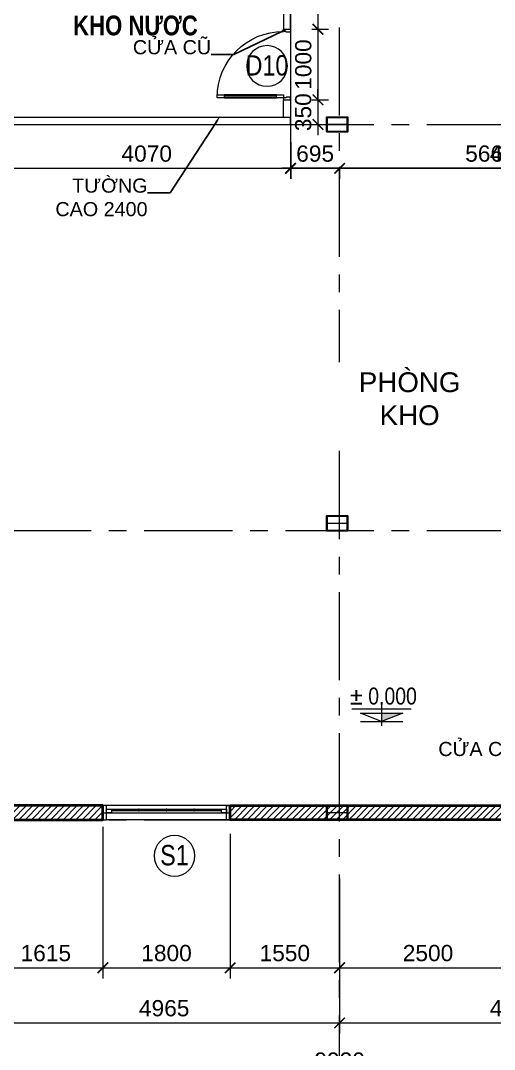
# Model space of a CAD drawing. Header units: millimetres. Extents: x 886808 to 1650903, y -1008069 to 230892.
# Drawn here: x 935439 to 942144, y -382753 to -368177 of the extents above; entities that cross this region are included whole.
import ezdxf
from ezdxf import colors
from ezdxf.entities.mleader import LeaderData, LeaderLine
from ezdxf.enums import TextEntityAlignment as Align
from ezdxf.math import Vec2, Vec3

# ---------------------------------------------------------------- set-up
doc = ezdxf.new("R2010")
doc.units = ezdxf.units.MM
doc.linetypes.add('CENTER', pattern=[2, 1.25, -0.25, 0.25, -0.25])
doc.layers.get('0').update_dxf_attribs({"lineweight": 0})
for name, color, linetype, lineweight in [('01- NET TUONG- 242', 242, 'Continuous', 40), ('03- Net Cua- 153', 153, 'Continuous', 9), ('06-Dim', 250, 'Continuous', 0), ('8l NET TO', 8, 'Continuous', 9), ('A-GLAZ-CURT', 52, 'Continuous', 5), ('A-Wall', 113, 'Continuous', 30), ('A_Dim', 8, 'Continuous', 5), ('ADP_007_text', 7, 'Continuous', 15), ('ADP_137_symbol', 137, 'Continuous', 9), ('DS_Dim', 8, 'Continuous', 0), ('HACTH', 8, 'Continuous', 0), ('net vl', 33, 'Continuous', 5), ('X-BT-MB-F1$0$SP-CỬA', 157, 'Continuous', 0)]:
    doc.layers.add(name, color=color, linetype=linetype, lineweight=lineweight)
doc.styles.add('ADP_HC_vni_HC', font='')
doc.styles.add('OBAYASHI', font='ARIALN.TTF')
doc.styles.add('Roof Fl type B$0$GHICHUTHUONG', font='arial.ttf', dxfattribs={"width": 0.8})
doc.styles.add('TIÊU ĐỀ', font='arial.ttf', dxfattribs={"height": 230})
doc.styles.add('TRUNG TIN', font='')
doc.styles.get('ADP_HC_vni_HC').set_extended_font_data('VNI-Helve-Condense')
doc.styles.get('TRUNG TIN').set_extended_font_data('VNI-Helve-Condense')
doc.dimstyles.new('1-100', dxfattribs={"dimtxt": 230, "dimasz": 150, "dimexe": 150, "dimexo": 300, "dimgap": 90, "dimtad": 1, "dimdec": 0, "dimrnd": 5, "dimzin": 0, "dimtxsty": 'TIÊU ĐỀ', "dimblk": 'ARCHTICK', "dimcen": 100, "dimdle": 120, "dimclrd": 256, "dimclre": 256, "dimclrt": 2, "dimadec": 0, "dimazin": 0, "dimtfac": 1, "dimtdec": 0, "dimtix": 1, "dimtmove": 1, "dimatfit": 3, "dimldrblk": 'OPEN30', "dimfxl": 900, "dimtolj": 1, "dimtzin": 0, "dimlwd": 13, "dimlwe": 13, "dimarcsym": 1})

# ---------------------------------------------------------------- blocks, each defined once
blk = doc.blocks.new('TRUC KHU BEP')
at = {"layer": '8l NET TO', "color": 251, "linetype": 'CENTER', "ltscale": 1000, "true_color": 0x636466, "transparency": 33554636}
for p, q in [((5035, -4024), (5035, 41133)), ((-5729, 9850), (13215, 9850)), ((-5729, 4100), (13215, 4100)), ((-5729, 0), (13215, 0))]:
    blk.add_line(p, q, dxfattribs=at)
blk = doc.blocks.new('_ArchTick')
at = {"color": 0, "linetype": 'ByBlock', "const_width": 0.15}
blk.add_lwpolyline([(-0.5, -0.5), (0.5, 0.5)], dxfattribs=at)
blk = doc.blocks.new('*D218')
at = {"layer": 'A_Dim', "lineweight": 13, "transparency": 16777216}
for p, q in [((934989, -380212), (934989, -382527)), ((939953, -381380), (939953, -382527)), ((934869, -382377), (940073, -382377))]:
    blk.add_line(p, q, dxfattribs=at)
at = {"layer": 'Defpoints', "color": 0, "transparency": 16777216}
for p in [(934989, -379912), (939953, -381080), (939953, -382377)]:
    blk.add_point(p, dxfattribs=at)
at = {"layer": 'A_Dim', "lineweight": 13, "transparency": 16777216, "xscale": 150, "yscale": 150, "zscale": 150, "rotation": 180}
blk.add_blockref('_ArchTick', (934989, -382377), dxfattribs=at)
at = {"layer": 'A_Dim', "lineweight": 13, "transparency": 16777216, "xscale": 150, "yscale": 150, "zscale": 150}
blk.add_blockref('_ArchTick', (939953, -382377), dxfattribs=at)
at = {"layer": 'A_Dim', "color": 2, "transparency": 16777216, "insert": (937471, -382170), "char_height": 230, "attachment_point": 5, "style": 'TIÊU ĐỀ'}
blk.add_mtext('\\A1;4965', dxfattribs=at)
blk = doc.blocks.new('_Open30')
at = {"color": 0, "linetype": 'ByBlock', "lineweight": -2}
for p, q in [((-1, 0.268), (0, 0)), ((0, 0), (-1, -0.268)), ((0, 0), (-1, 0))]:
    blk.add_line(p, q, dxfattribs=at)
blk = doc.blocks.new('*D219')
at = {"layer": 'A_Dim', "lineweight": 13, "transparency": 16777216}
for p, q in [((944919, -379799), (944919, -382527)), ((939953, -381380), (939953, -382527)), ((939833, -382377), (945039, -382377))]:
    blk.add_line(p, q, dxfattribs=at)
at = {"layer": 'Defpoints', "color": 0, "transparency": 16777216}
for p in [(944919, -379499), (939953, -381080), (944919, -382377)]:
    blk.add_point(p, dxfattribs=at)
at = {"layer": 'A_Dim', "lineweight": 13, "transparency": 16777216, "xscale": 150, "yscale": 150, "zscale": 150, "rotation": 180}
blk.add_blockref('_ArchTick', (939953, -382377), dxfattribs=at)
at = {"layer": 'A_Dim', "lineweight": 13, "transparency": 16777216, "xscale": 150, "yscale": 150, "zscale": 150}
blk.add_blockref('_ArchTick', (944919, -382377), dxfattribs=at)
at = {"layer": 'A_Dim', "color": 2, "transparency": 16777216, "insert": (942436, -382170), "char_height": 230, "attachment_point": 5, "style": 'TIÊU ĐỀ'}
blk.add_mtext('\\A1;4965', dxfattribs=at)
blk = doc.blocks.new('*D225')
at = {"layer": 'A_Dim', "lineweight": 13, "transparency": 16777216}
for p, q in [((934989, -380212), (934989, -383270)), ((944919, -380278), (944919, -383270)), ((945039, -383120), (934869, -383120))]:
    blk.add_line(p, q, dxfattribs=at)
at = {"layer": 'Defpoints', "color": 0, "transparency": 16777216}
for p in [(934989, -379912), (944919, -379978), (934989, -383120)]:
    blk.add_point(p, dxfattribs=at)
at = {"layer": 'A_Dim', "lineweight": 13, "transparency": 16777216, "xscale": 150, "yscale": 150, "zscale": 150, "rotation": 180}
blk.add_blockref('_ArchTick', (934989, -383120), dxfattribs=at)
at = {"layer": 'A_Dim', "lineweight": 13, "transparency": 16777216, "xscale": 150, "yscale": 150, "zscale": 150}
blk.add_blockref('_ArchTick', (944919, -383120), dxfattribs=at)
at = {"layer": 'A_Dim', "color": 2, "transparency": 16777216, "insert": (939954, -382912), "char_height": 230, "attachment_point": 5, "style": 'TIÊU ĐỀ'}
blk.add_mtext('\\A1;9930', dxfattribs=at)
blk = doc.blocks.new('cao độ')
at = {"layer": 'ADP_137_symbol'}
blk.add_hatch(color=0, dxfattribs=at).paths.add_polyline_path([(0, 1), (0, 0), (2.5, 1)])
at = {"layer": 'ADP_137_symbol', "color": 0}
for points in [[(-3.5, 1.5), (3.5, 1.5)], [(0, 2), (0, -0.5)], [(-2.5, 1), (2.5, 1), (0, 0), (-2.5, 1)], [(-2.5, 0), (2.5, 0)]]:
    blk.add_lwpolyline(points, dxfattribs=at)
at = {"layer": 'ADP_007_text', "style": 'ADP_HC_vni_HC'}
blk.add_attdef('A', (-3.75, 2), '', height=2, dxfattribs=at)
blk = doc.blocks.new('*U163')
at = {"color": 7, "ltscale": 5, "transparency": 33554636}
for p, q in [((-2000, 100), (-2000, -100)), ((-200, 100), (-200, -100))]:
    blk.add_line(p, q, dxfattribs=at)
at = {"color": 0, "ltscale": 40, "transparency": 33554636}
for p, q in [((-2000, 0), (-200, 0)), ((-200, -100), (-2000, -100))]:
    blk.add_line(p, q, dxfattribs=at)
at = {"ltscale": 40, "transparency": 33554636}
for p, q in [((-250, 100), (-1950, 100)), ((-320, -25), (-1880, -25)), ((-1880, -50), (-320, -50))]:
    blk.add_line(p, q, dxfattribs=at)
at = {"color": 0, "lineweight": -2, "transparency": 33554636}
for points in [[(-2000, 100), (-1950, 100), (-1950, -100), (-2000, -100)], [(-200, 100), (-250, 100), (-250, -100), (-200, -100)]]:
    blk.add_lwpolyline(points, close=True, dxfattribs=at)
at = {"ltscale": 40, "transparency": 33554636}
for points in [[(-1950, -50), (-1880, -50), (-1880, 0), (-1950, 0)], [(-320, -50), (-250, -50), (-250, 0), (-320, 0)], [(-1495, -25), (-1485, -25), (-1485, -50), (-1495, -50)], [(-1105, -25), (-1095, -25), (-1095, -50), (-1105, -50)], [(-715, -25), (-705, -25), (-705, -50), (-715, -50)]]:
    blk.add_lwpolyline(points, close=True, dxfattribs=at)
blk = doc.blocks.new('TUONG BEP TG 1')
at = {"layer": 'HACTH', "transparency": 33554636}
h = blk.add_hatch(dxfattribs=at)
h.set_pattern_fill('ANSI31', color=256, scale=20)
h.set_pattern_definition([(45, (-934918.59, 379499.195), (-44.9012806, 44.9012806), [])])
h.paths.add_polyline_path([(3453, 37100), (6591, 37100), (6591, 36900), (3453, 36900)])
h.paths.add_polyline_path([(270, 37100), (1653, 37100), (1653, 36900), (270, 36900)])
h.paths.add_polyline_path([(8201, 37100), (10000, 37100), (10000, 36900), (8201, 36900)])
h.paths.add_polyline_path([(270, 29200), (70, 29200)], flags=17)
h.paths.add_polyline_path([(70, 19063), (270, 19063), (270, 17496), (70, 17496)])
h.paths.add_polyline_path([(70, 4881), (270, 4881), (270, 2202), (70, 2202)])
h.paths.add_polyline_path([(70, 7594), (270, 7594), (270, 6481), (70, 6481)])
h.paths.add_polyline_path([(70, 602), (270, 602), (270, 0), (70, 0)])
h.paths.add_polyline_path([(270, 0), (1685, 0), (1685, 200), (270, 200)])
h.paths.add_polyline_path([(3485, 200), (7535, 200), (7535, 0), (3485, 0)])
h.paths.add_polyline_path([(9145, 200), (10000, 200), (10000, 0), (9145, 0)])
h.paths.add_polyline_path([(70, 29200), (270, 29200), (270, 20663), (70, 20663)])
h.paths.add_polyline_path([(69, 14361), (270, 14361), (270, 15896), (69, 15896)])
h.paths.add_polyline_path([(70, 11801), (269, 11801), (269, 12761), (70, 12761)])
h.paths.add_polyline_path([(70, 10201), (270, 10201), (270, 9194), (70, 9194)])
h.paths.add_polyline_path([(70, 200), (70, 0), (-2029, 0), (-2029, 200)])
h.paths.add_polyline_path([(70, 37100), (271, 37100), (271, 34325), (70, 34325)])
h.paths.add_polyline_path([(70, 37100), (70, 36900), (-3029, 36900), (-3029, 37100)])
h.paths.add_polyline_path([(-3229, 37100), (-3029, 37100), (-3029, 36700), (-3229, 36700)])
h.paths.add_polyline_path([(-3229, 35700), (-3029, 35700), (-3029, 34050), (-3229, 34050)])
h.paths.add_polyline_path([(71, 34450), (71, 34250), (-3029, 34250), (-3029, 34450)])
h.paths.add_polyline_path([(-3229, 33050), (-3029, 33050), (-3029, 31994), (-3229, 31994)])
h.paths.add_polyline_path([(70, 32200), (70, 32000), (-3029, 32000), (-3029, 32200)])
h.paths.add_polyline_path([(-3329, 3299), (-3129, 3299), (-3129, 4099), (70, 4099), (70, 4299), (-3329, 4299)])
h.paths.add_polyline_path([(-3129, 2299), (-3329, 2299), (-3329, 0), (-3029, 0), (-3029, 200), (-3129, 200)])
at = {"layer": '01- NET TUONG- 242', "transparency": 33554636}
for points in [[(270, 0), (1685, 0), (1685, 200), (270, 200)], [(3485, 200), (7535, 200), (7535, 0), (3485, 0)]]:
    blk.add_lwpolyline(points, close=True, dxfattribs=at)
at = {"layer": '03- Net Cua- 153', "linetype": 'Continuous', "transparency": 33554636, "xscale": -1, "rotation": 180}
blk.add_blockref('*U163', (3685, 100), dxfattribs=at)
blk = doc.blocks.new('so thu tu bac thang')
at = {"ltscale": 300}
blk.add_circle((37.7, 0), 125, dxfattribs=at)
at = {"style": 'OBAYASHI'}
blk.add_attdef('SO_THU_TU_BAC_THANG', (-91.5, -138.5), '', height=300, dxfattribs=at)
blk = doc.blocks.new('*U40')
at = {"layer": 'X-BT-MB-F1$0$SP-CỬA'}
blk.add_line((100, 50), (840, 50), dxfattribs=at)
for points in [[(-100, 1000), (-100, 960), (-40, 960), (-40, 970), (0, 970), (0, 1000)], [(-100, 0), (-100, 40), (-40, 40), (-40, 30), (0, 30), (0, 0)], [(0, 30), (940, 30), (940, 70), (0, 70)], [(100, 30), (100, 70), (840, 70), (840, 30)]]:
    blk.add_lwpolyline(points, close=True, dxfattribs=at)
at = {"layer": 'X-BT-MB-F1$0$SP-CỬA', "ltscale": 100}
blk.add_arc((0, 30), 940, 359.999, 89.999, dxfattribs=at)
blk = doc.blocks.new('BO TRI BEP')
at = {"layer": '03- Net Cua- 153', "transparency": 33554636, "elevation": 0}
for points in [[(4169, 11199), (4269, 11199), (4270, 13621), (4169, 13621)], [(4170, 10199), (4272, 10199), (4272, 9950), (4170, 9950)]]:
    blk.add_lwpolyline(points, close=True, dxfattribs=at)
at = {"layer": '03- Net Cua- 153', "transparency": 33554636}
blk.add_lwpolyline([(4272, 9950), (200, 9950), (200, 9850), (4272, 9850)], close=True, dxfattribs=at)
at = {"layer": 'net vl', "ltscale": 300, "transparency": 33554636, "extrusion": (-4.10546e-11, 1.99684e-08, -1), "rotation": 0.001024550384951719}
blk.add_blockref('*U40', (-4170, 10199, 0), dxfattribs=at)
at = {"layer": 'net vl', "ltscale": 300, "transparency": 33554636, "insert": (2075, 11251), "char_height": 280.71, "width": 3476.93, "attachment_point": 5, "style": 'Roof Fl type B$0$GHICHUTHUONG'}
blk.add_mtext('{\\fArial|b1|i0|c0|p34;KHO NƯỚC}', dxfattribs=at)
blk = doc.blocks.new('*D1129')
at = {"layer": 'A_Dim', "lineweight": 13, "transparency": 16777216}
for p, q in [((939647, -365758), (939647, -368420)), ((939558, -365878), (939797, -365878)), ((939558, -368300), (939797, -368300))]:
    blk.add_line(p, q, dxfattribs=at)
at = {"layer": 'Defpoints', "color": 0, "transparency": 16777216}
for p in [(939258, -365878, 0), (939258, -368300, 0), (939647, -368300)]:
    blk.add_point(p, dxfattribs=at)
at = {"layer": 'A_Dim', "lineweight": 13, "transparency": 16777216, "xscale": 150, "yscale": 150, "zscale": 150}
for p, rotation in [((939647, -365878), 90), ((939647, -368300), 270)]:
    blk.add_blockref('_ArchTick', p, dxfattribs=dict(at, rotation=rotation))
at = {"layer": 'A_Dim', "color": 2, "transparency": 16777216, "insert": (939440, -367089), "char_height": 230, "attachment_point": 5, "rotation": 90, "style": 'TIÊU ĐỀ'}
blk.add_mtext('\\A1;2425', dxfattribs=at)
blk = doc.blocks.new('*D1130')
at = {"layer": 'A_Dim', "lineweight": 13, "transparency": 16777216}
for p, q in [((939558, -368300), (939797, -368300)), ((939647, -368180), (939647, -369420)), ((939561, -369300), (939797, -369300))]:
    blk.add_line(p, q, dxfattribs=at)
at = {"layer": 'Defpoints', "color": 0, "transparency": 16777216}
for p in [(939258, -368300, 0), (939261, -369300, 0), (939647, -369300)]:
    blk.add_point(p, dxfattribs=at)
at = {"layer": 'A_Dim', "lineweight": 13, "transparency": 16777216, "xscale": 150, "yscale": 150, "zscale": 150}
for p, rotation in [((939647, -368300), 90), ((939647, -369300), 270)]:
    blk.add_blockref('_ArchTick', p, dxfattribs=dict(at, rotation=rotation))
at = {"layer": 'A_Dim', "color": 2, "transparency": 16777216, "insert": (939440, -368800), "char_height": 230, "attachment_point": 5, "rotation": 90, "style": 'TIÊU ĐỀ'}
blk.add_mtext('\\A1;1000', dxfattribs=at)
blk = doc.blocks.new('*D1131')
at = {"layer": 'A_Dim', "lineweight": 13, "transparency": 16777216}
for p, q in [((939647, -369300), (939647, -369150)), ((939561, -369300), (939797, -369300)), ((939647, -369300), (939647, -369649)), ((939561, -369649), (939797, -369649)), ((939647, -369649), (939647, -369799))]:
    blk.add_line(p, q, dxfattribs=at)
at = {"layer": 'Defpoints', "color": 0, "transparency": 16777216}
for p in [(939261, -369300, 0), (939261, -369649), (939647, -369649)]:
    blk.add_point(p, dxfattribs=at)
at = {"layer": 'A_Dim', "lineweight": 13, "transparency": 16777216, "xscale": 150, "yscale": 150, "zscale": 150}
for p, rotation in [((939647, -369300), 270), ((939647, -369649), 90)]:
    blk.add_blockref('_ArchTick', p, dxfattribs=dict(at, rotation=rotation))
at = {"layer": 'A_Dim', "color": 2, "transparency": 16777216, "insert": (939439, -369475), "char_height": 230, "attachment_point": 5, "rotation": 90, "style": 'TIÊU ĐỀ'}
blk.add_mtext('\\A1;350', dxfattribs=at)
blk = doc.blocks.new('*D1132')
at = {"layer": 'A_Dim', "lineweight": 13, "transparency": 16777216}
for p, q in [((939261, -369899), (939261, -370420)), ((935188, -370102), (935188, -370420)), ((935068, -370270), (939381, -370270))]:
    blk.add_line(p, q, dxfattribs=at)
at = {"layer": 'Defpoints', "color": 0, "transparency": 16777216}
for p in [(939261, -369599), (935188, -369802), (939261, -370270)]:
    blk.add_point(p, dxfattribs=at)
at = {"layer": 'A_Dim', "lineweight": 13, "transparency": 16777216, "xscale": 150, "yscale": 150, "zscale": 150, "rotation": 180}
blk.add_blockref('_ArchTick', (935188, -370270), dxfattribs=at)
at = {"layer": 'A_Dim', "lineweight": 13, "transparency": 16777216, "xscale": 150, "yscale": 150, "zscale": 150}
blk.add_blockref('_ArchTick', (939261, -370270), dxfattribs=at)
at = {"layer": 'A_Dim', "color": 2, "transparency": 16777216, "insert": (937224, -370063), "char_height": 230, "attachment_point": 5, "style": 'TIÊU ĐỀ'}
blk.add_mtext('\\A1;4070', dxfattribs=at)
blk = doc.blocks.new('*D1133')
at = {"layer": 'A_Dim', "lineweight": 13, "transparency": 16777216}
for p, q in [((939261, -369899), (939261, -370420)), ((939141, -370270), (940073, -370270)), ((939953, -370250), (939953, -370420))]:
    blk.add_line(p, q, dxfattribs=at)
at = {"layer": 'Defpoints', "color": 0, "transparency": 16777216}
for p in [(939261, -369599), (939953, -369950), (939953, -370270)]:
    blk.add_point(p, dxfattribs=at)
at = {"layer": 'A_Dim', "lineweight": 13, "transparency": 16777216, "xscale": 150, "yscale": 150, "zscale": 150, "rotation": 180}
blk.add_blockref('_ArchTick', (939261, -370270), dxfattribs=at)
at = {"layer": 'A_Dim', "lineweight": 13, "transparency": 16777216, "xscale": 150, "yscale": 150, "zscale": 150}
blk.add_blockref('_ArchTick', (939953, -370270), dxfattribs=at)
at = {"layer": 'A_Dim', "color": 2, "transparency": 16777216, "insert": (939607, -370063), "char_height": 230, "attachment_point": 5, "style": 'TIÊU ĐỀ'}
blk.add_mtext('\\A1;695', dxfattribs=at)
blk = doc.blocks.new('*D1134')
at = {"layer": 'A_Dim', "lineweight": 13, "transparency": 16777216}
for p, q in [((939833, -370270), (945039, -370270)), ((939953, -370250), (939953, -370420)), ((944919, -370384), (944919, -370420))]:
    blk.add_line(p, q, dxfattribs=at)
at = {"layer": 'Defpoints', "color": 0, "transparency": 16777216}
for p in [(939953, -369950), (944919, -370084), (944919, -370270)]:
    blk.add_point(p, dxfattribs=at)
at = {"layer": 'A_Dim', "lineweight": 13, "transparency": 16777216, "xscale": 150, "yscale": 150, "zscale": 150, "rotation": 180}
blk.add_blockref('_ArchTick', (939953, -370270), dxfattribs=at)
at = {"layer": 'A_Dim', "lineweight": 13, "transparency": 16777216, "xscale": 150, "yscale": 150, "zscale": 150}
blk.add_blockref('_ArchTick', (944919, -370270), dxfattribs=at)
at = {"layer": 'A_Dim', "color": 2, "transparency": 16777216, "insert": (942436, -370063), "char_height": 230, "attachment_point": 5, "style": 'TIÊU ĐỀ'}
blk.add_mtext('\\A1;4965', dxfattribs=at)
blk = doc.blocks.new('*D1135')
at = {"layer": 'A_Dim', "lineweight": 13, "transparency": 16777216}
for p, q in [((939258, -362176), (939258, -370420)), ((945039, -370270), (939138, -370270)), ((944919, -370384), (944919, -370420))]:
    blk.add_line(p, q, dxfattribs=at)
at = {"layer": 'Defpoints', "color": 0, "transparency": 16777216}
for p in [(939258, -361876), (944919, -370084), (939258, -370270)]:
    blk.add_point(p, dxfattribs=at)
at = {"layer": 'A_Dim', "lineweight": 13, "transparency": 16777216, "xscale": 150, "yscale": 150, "zscale": 150, "rotation": 180}
blk.add_blockref('_ArchTick', (939258, -370270), dxfattribs=at)
at = {"layer": 'A_Dim', "lineweight": 13, "transparency": 16777216, "xscale": 150, "yscale": 150, "zscale": 150}
blk.add_blockref('_ArchTick', (944919, -370270), dxfattribs=at)
at = {"layer": 'A_Dim', "color": 2, "transparency": 16777216, "insert": (942088, -370063), "char_height": 230, "attachment_point": 5, "style": 'TIÊU ĐỀ'}
blk.add_mtext('\\A1;5660', dxfattribs=at)
blk = doc.blocks.new('*D1150')
at = {"layer": 'A_Dim', "lineweight": 13, "transparency": 16777216}
for p, q in [((936604, -379599), (936604, -381746)), ((934989, -381042), (934989, -381746)), ((934869, -381596), (936724, -381596))]:
    blk.add_line(p, q, dxfattribs=at)
at = {"layer": 'Defpoints', "color": 0, "transparency": 16777216}
for p in [(936604, -379299), (934989, -380742), (936604, -381596)]:
    blk.add_point(p, dxfattribs=at)
at = {"layer": 'A_Dim', "lineweight": 13, "transparency": 16777216, "xscale": 150, "yscale": 150, "zscale": 150, "rotation": 180}
blk.add_blockref('_ArchTick', (934989, -381596), dxfattribs=at)
at = {"layer": 'A_Dim', "lineweight": 13, "transparency": 16777216, "xscale": 150, "yscale": 150, "zscale": 150}
blk.add_blockref('_ArchTick', (936604, -381596), dxfattribs=at)
at = {"layer": 'A_Dim', "color": 2, "transparency": 16777216, "insert": (935796, -381389), "char_height": 230, "attachment_point": 5, "style": 'TIÊU ĐỀ'}
blk.add_mtext('\\A1;1615', dxfattribs=at)
blk = doc.blocks.new('*D1151')
at = {"layer": 'A_Dim', "lineweight": 13, "transparency": 16777216}
for p, q in [((936604, -379599), (936604, -381746)), ((938404, -379699), (938404, -381746)), ((936484, -381596), (938524, -381596))]:
    blk.add_line(p, q, dxfattribs=at)
at = {"layer": 'Defpoints', "color": 0, "transparency": 16777216}
for p in [(936604, -379299), (938404, -379399), (938404, -381596)]:
    blk.add_point(p, dxfattribs=at)
at = {"layer": 'A_Dim', "lineweight": 13, "transparency": 16777216, "xscale": 150, "yscale": 150, "zscale": 150, "rotation": 180}
blk.add_blockref('_ArchTick', (936604, -381596), dxfattribs=at)
at = {"layer": 'A_Dim', "lineweight": 13, "transparency": 16777216, "xscale": 150, "yscale": 150, "zscale": 150}
blk.add_blockref('_ArchTick', (938404, -381596), dxfattribs=at)
at = {"layer": 'A_Dim', "color": 2, "transparency": 16777216, "insert": (937504, -381389), "char_height": 230, "attachment_point": 5, "style": 'TIÊU ĐỀ'}
blk.add_mtext('\\A1;1800', dxfattribs=at)
blk = doc.blocks.new('*D1152')
at = {"layer": 'A_Dim', "lineweight": 13, "transparency": 16777216}
for p, q in [((938404, -379699), (938404, -381746)), ((939953, -380331), (939953, -381746)), ((938284, -381596), (940073, -381596))]:
    blk.add_line(p, q, dxfattribs=at)
at = {"layer": 'Defpoints', "color": 0, "transparency": 16777216}
for p in [(938404, -379399), (939953, -380031), (939953, -381596)]:
    blk.add_point(p, dxfattribs=at)
at = {"layer": 'A_Dim', "lineweight": 13, "transparency": 16777216, "xscale": 150, "yscale": 150, "zscale": 150, "rotation": 180}
blk.add_blockref('_ArchTick', (938404, -381596), dxfattribs=at)
at = {"layer": 'A_Dim', "lineweight": 13, "transparency": 16777216, "xscale": 150, "yscale": 150, "zscale": 150}
blk.add_blockref('_ArchTick', (939953, -381596), dxfattribs=at)
at = {"layer": 'A_Dim', "color": 2, "transparency": 16777216, "insert": (939178, -381389), "char_height": 230, "attachment_point": 5, "style": 'TIÊU ĐỀ'}
blk.add_mtext('\\A1;1550', dxfattribs=at)
blk = doc.blocks.new('*D1153')
at = {"layer": 'A_Dim', "lineweight": 13, "transparency": 16777216}
for p, q in [((942454, -379599), (942454, -381746)), ((939953, -380331), (939953, -381746)), ((939833, -381596), (942574, -381596))]:
    blk.add_line(p, q, dxfattribs=at)
at = {"layer": 'Defpoints', "color": 0, "transparency": 16777216}
for p in [(942454, -379299), (939953, -380031), (942454, -381596)]:
    blk.add_point(p, dxfattribs=at)
at = {"layer": 'A_Dim', "lineweight": 13, "transparency": 16777216, "xscale": 150, "yscale": 150, "zscale": 150, "rotation": 180}
blk.add_blockref('_ArchTick', (939953, -381596), dxfattribs=at)
at = {"layer": 'A_Dim', "lineweight": 13, "transparency": 16777216, "xscale": 150, "yscale": 150, "zscale": 150}
blk.add_blockref('_ArchTick', (942454, -381596), dxfattribs=at)
at = {"layer": 'A_Dim', "color": 2, "transparency": 16777216, "insert": (941204, -381389), "char_height": 230, "attachment_point": 5, "style": 'TIÊU ĐỀ'}
blk.add_mtext('\\A1;2500', dxfattribs=at)
blk = doc.blocks.new('cc')
at = {"layer": 'A-GLAZ-CURT', "transparency": 33554636}
blk.add_lwpolyline([(222569, 39756), (222287, 39756), (222287, 39659), (222278, 39659), (222278, 39859), (222287, 39859), (222287, 39762), (222569, 39762), (222569, 39859), (222578, 39859), (222578, 39659), (222569, 39659)], close=True, dxfattribs=at)
at = {"layer": 'A-Wall', "transparency": 33554636}
blk.add_lwpolyline([(222278, 39659), (222578, 39659), (222578, 39859), (222278, 39859)], close=True, dxfattribs=at)

msp = doc.modelspace()

# ---------------------------------------------------------------- linework, layer by layer
at = {"layer": '8l NET TO', "color": 251, "linetype": 'CENTER', "ltscale": 1000, "true_color": 0x636466, "transparency": 33554636}
for p, q in [((941785.5, -369649.2), (971474.1, -369649.2)), ((941785.5, -375399.2), (971474.1, -375399.2)), ((941785.5, -379499.2), (971474.1, -379499.2))]:
    msp.add_line(p, q, dxfattribs=at)

# ---------------------------------------------------------------- block references
at = {"transparency": 33554636}
for name in ['TRUC KHU BEP', 'TUONG BEP TG 1']:
    msp.add_blockref(name, (934918.6, -379499.2), dxfattribs=at)
ref = msp.add_blockref('so thu tu bac thang', (939013.4, -368820.6), dxfattribs=dict(at, xscale=-2.304000000003725, yscale=2.304000000003725, zscale=2.304, rotation=359.9999999985525))
ref.add_attrib('SO_THU_TU_BAC_THANG', 'D10', dxfattribs={"height": 288, "style": 'TRUNG TIN'}).set_placement((938925.6, -368955.5), align=Align.CENTER)
ref = msp.add_blockref('so thu tu bac thang', (937703.7, -380009.8), dxfattribs=dict(at, xscale=-2.304000000003725, yscale=2.304000000003725, zscale=2.304, rotation=359.9999999985525))
ref.add_attrib('SO_THU_TU_BAC_THANG', 'S1', dxfattribs={"height": 288, "style": 'TRUNG TIN'}).set_placement((937616, -380144.8), align=Align.CENTER)
at = {"layer": '06-Dim', "ltscale": 50, "transparency": 33554636, "xscale": 120, "yscale": 120, "zscale": 120}
msp.add_blockref('cao độ', (940548, -378106.7), dxfattribs=at).add_auto_attribs({'A': '%%p 0.000'})
at = {"layer": 'DS_Dim', "transparency": 33554636}
for p in [(717490.3, -409408.2), (717490.3, -415058.2), (717490.3, -419158.2)]:
    msp.add_blockref('cc', p, dxfattribs=at)

# ---------------------------------------------------------------- dimensions: what is measured, and where the dimension line sits
at = {"layer": 'A_Dim'}
for base, p1, p2, picture, middle in [((939258.0939, -370270), (944918.5826, -370084), (939258.0939, -361876.4822), '*D1135', (942088.3382, -370062.5682)), ((939260.6, -370270), (935188.2, -369801.9), (939260.6, -369599.2), '*D1132', (937224.4, -370062.6)), ((939953.3, -370270), (939260.6, -369599.2), (939953.3, -369950), '*D1133', (939607, -370062.6)), ((944918.6, -370270), (939953.3, -369950), (944918.6, -370084), '*D1134', (942436, -370062.6)), ((936603.6, -381596.2), (934988.6, -380742.5), (936603.6, -379299.2), '*D1150', (935796.1, -381388.8)), ((938403.6, -381596.2), (936603.6, -379299.2), (938403.6, -379399.2), '*D1151', (937503.6, -381388.8)), ((942453.9, -381596.2), (939953.3, -380031), (942453.9, -379299.2), '*D1153', (941203.6, -381388.8)), ((939953.3, -381596.2), (938403.6, -379399.2), (939953.3, -380031), '*D1152', (939178.5, -381388.8))]:
    dim = msp.add_linear_dim(base=base, p1=p1, p2=p2, dimstyle='1-100', dxfattribs=at)
    dim.commit()
    dim.dimension.update_dxf_attribs({"geometry": picture, "text_midpoint": middle})
for base, p1, p2, picture, middle in [((939647, -368300.5), (939258.2, -365877.8, 0), (939258.2, -368300.5, 0), '*D1129', (939439.6, -367089.1)), ((939647, -369300.5), (939258.2, -368300.5, 0), (939260.6, -369300.5, 0), '*D1130', (939439.6, -368800.5)), ((939647, -369649.2), (939260.6, -369300.5, 0), (939260.6, -369649.2), '*D1131', (939439.5, -369474.8))]:
    dim = msp.add_linear_dim(base=base, p1=p1, p2=p2, angle=90, dimstyle='1-100', dxfattribs=at)
    dim.commit()
    dim.dimension.update_dxf_attribs({"geometry": picture, "text_midpoint": middle})
at = {"layer": 'A_Dim', "transparency": 33554636}
for base, p1, p2, picture, middle in [((944918.6, -382377.4), (939953.3, -381080.1), (944918.6, -379499.2), '*D219', (942436, -382169.9)), ((939953.3, -382377.4), (934988.6, -379912.1), (939953.3, -381080.1), '*D218', (937471, -382169.9)), ((934988.6, -383119.7), (944918.6, -379978.3), (934988.6, -379912.1), '*D225', (939953.6, -382912.2))]:
    dim = msp.add_linear_dim(base=base, p1=p1, p2=p2, dimstyle='1-100', override={"dimscale": 1}, dxfattribs=at)
    dim.commit()
    dim.dimension.update_dxf_attribs({"geometry": picture, "text_midpoint": middle})

# ---------------------------------------------------------------- leaders
at = {"layer": 'Defpoints', "transparency": 33554636}
ml = msp.add_multileader_mtext('Standard', dxfattribs=at)
ml.set_content('{\\fArial|b0|i0|c0|p34;\\C256;CỬA CŨ}', color=30, style='ADP_HC_vni_HC')
ml.set_leader_properties()
ml.build(insert=Vec2(0, 0))
ml.multileader.update_dxf_attribs({"text_left_attachment_type": 7, "text_right_attachment_type": 7, "text_top_attachment_type": 10, "text_bottom_attachment_type": 10, "dogleg_length": 0.36, "arrow_head_size": 100})
ctx = ml.context
ctx.base_point, ctx.char_height, ctx.arrow_head_size, ctx.landing_gap_size, ctx.plane_origin = Vec3(937064.1, -368657.7, 0), 200, 100, 0, Vec3(932344.3, -369185.6, 0)
ctx.left_attachment, ctx.right_attachment, ctx.text_align_type = 7, 7, 2
notes = []
notes.append((ctx, [(1, (1, 1, 0), (938456.8, -368657.7, 0), (-1, 0), 321.2, [(0, [(939228.2, -368288.6, 0)], 0, [])])]))
ctx.mtext.insert, ctx.mtext.alignment, ctx.mtext.flow_direction = Vec3(938135.5, -368454.3, 0), 3, 5
ml = msp.add_multileader_mtext('Standard', dxfattribs=at)
ml.set_content('{\\fArial|b0|i0|c0|p34;\\C256;CỬA CŨ}', color=30, style='ADP_HC_vni_HC')
ml.set_leader_properties()
ml.build(insert=Vec2(0, 0))
ml.multileader.update_dxf_attribs({"text_left_attachment_type": 7, "text_right_attachment_type": 7, "text_top_attachment_type": 10, "text_bottom_attachment_type": 10, "dogleg_length": 0.36, "arrow_head_size": 100})
ctx = ml.context
ctx.base_point, ctx.char_height, ctx.arrow_head_size, ctx.landing_gap_size, ctx.plane_origin = Vec3(941386.4, -378599.7), 200, 100, 0, Vec3(937085, -379631.5)
ctx.left_attachment, ctx.right_attachment, ctx.text_align_type = 7, 7, 2
notes.append((ctx, [(1, (1, 1, 0), (942779.1, -378599.7), (-1, 0), 321.2, [(0, [(943017.5, -379480.7)], 0, [])])]))
ctx.mtext.insert, ctx.mtext.alignment, ctx.mtext.flow_direction = Vec3(942457.9, -378396.2), 3, 5
at = {"layer": 'HACTH', "color": 252, "lineweight": -2, "true_color": 0x939598, "transparency": 33554636}
ml = msp.add_multileader_mtext('Standard', dxfattribs=at)
ml.set_content('{\\fArial|b0|i0|c0|p34;\\C256;TƯỜNG\\P CAO 2400}', color=30, style='ADP_HC_vni_HC')
ml.set_leader_properties()
ml.build(insert=Vec2(0, 0))
ml.multileader.update_dxf_attribs({"text_left_attachment_type": 7, "text_right_attachment_type": 7, "text_top_attachment_type": 10, "text_bottom_attachment_type": 10, "dogleg_length": 0.36, "arrow_head_size": 100})
ctx = ml.context
ctx.base_point, ctx.char_height, ctx.arrow_head_size, ctx.landing_gap_size, ctx.plane_origin = Vec3(935866.9, -370618.4), 200, 100, 0, Vec3(928509.7, -374743.9)
ctx.left_attachment, ctx.right_attachment, ctx.text_align_type = 7, 7, 2
notes.append((ctx, [(1, (1, 1, 0), (937557, -370618.4), (-1, 0), 321.2, [(0, [(938263.5, -369527.4)], 0, [])])]))
ctx.mtext.insert, ctx.mtext.alignment, ctx.mtext.flow_direction = Vec3(937235.8, -370415), 3, 5
for ctx, leaders in notes:
    for number, flags, end, landing, length, lines in leaders:
        leader = LeaderData()
        leader.index, (leader.has_last_leader_line, leader.has_dogleg_vector, leader.attachment_direction) = number, flags
        leader.last_leader_point, leader.dogleg_vector, leader.dogleg_length = Vec3(end), Vec3(landing), length
        for number, points, colour, breaks in lines:
            line = LeaderLine()
            line.index, line.vertices, line.color, line.breaks = number, Vec3.list(points), colors.encode_raw_color(colour), breaks
            leader.lines.append(line)
        ctx.leaders.append(leader)

# ---------------------------------------------------------------- next in the draw order: texts
at = {"layer": 'net vl', "ltscale": 300, "transparency": 33554636, "insert": (940944.5, -373536.4), "char_height": 280.709, "width": 1737.666, "attachment_point": 5, "style": 'Roof Fl type B$0$GHICHUTHUONG', "bg_fill": 2}
msp.add_mtext('{\\W1;PHÒNG KHO}', dxfattribs=at)

# ---------------------------------------------------------------- next in the draw order: block references
at = {"layer": 'HACTH', "color": 252, "lineweight": -2, "true_color": 0x939598, "transparency": 33554636}
msp.add_blockref('BO TRI BEP', (934988.6, -379499.2), dxfattribs=at)

doc.saveas('drawing.dxf')
